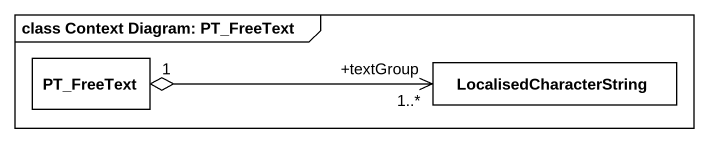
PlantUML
@startuml
mainframe class Context Diagram: PT_FreeText
hide circle
hide empty members
class PT_FreeText #FFFFFF
class LocalisedCharacterString #FFFFFF
PT_FreeText "1" o-right-> "+textGroup\n1..*" LocalisedCharacterString
@enduml
